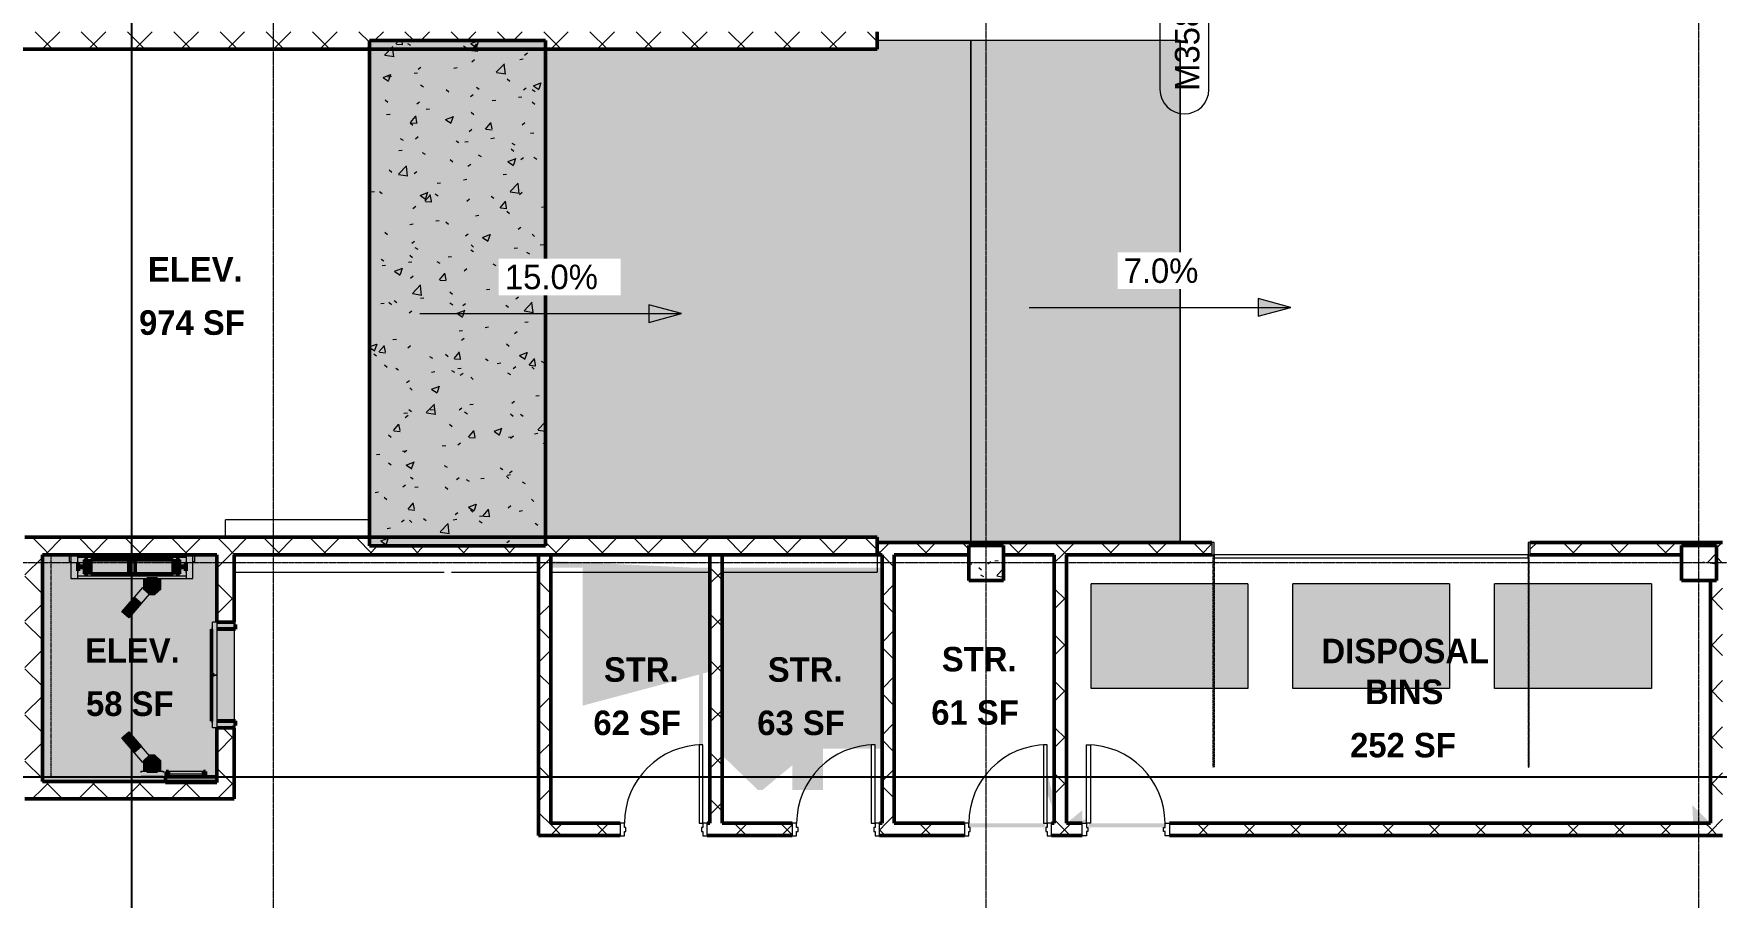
# Model space of a CAD drawing. Header units: metres. Extents: x -4294 to -464, y 9706 to 12475.
# Drawn here: x -3591 to -2819, y 11382 to 11778 of the extents above; entities that cross this region are included whole.
import ezdxf

# ---------------------------------------------------------------- set-up
doc = ezdxf.new("R2010")
doc.units = ezdxf.units.M
doc.linetypes.add('Dash', pattern=[0.25, 0.125, -0.125])
doc.linetypes.add('Grid Line 1_2_', pattern=[0.875, 0.5, -0.125, 0.125, -0.125])
for name, color, linetype, lineweight in [('0-1', 7, 'Continuous', 5), ('0-3', 7, 'Continuous', 9), ('A-AREA-IDEN', 2, 'Continuous', 9), ('A-DOOR', 31, 'Continuous', 13), ('A-DOOR-3', 31, 'Continuous', 20), ('A-DOOR-4', 31, 'Continuous', 9), ('A-DOOR-FRAM', 31, 'Continuous', 20), ('A-DOOR-HDLN', 31, 'Dash', 13), ('A-FLOR-1', 10, 'Continuous', 13), ('A-FLOR-2', 250, 'Continuous', 50), ('A-FLOR-PATT-1', 8, 'Continuous', 9), ('A-GENM-1', 8, 'Continuous', 9), ('A-GENM-3', 7, 'Continuous', 9), ('A-GENM-4', 160, 'Continuous', 9), ('A-GENM-5', 250, 'Continuous', 50), ('A-GENM-HDLN-1', 7, 'Dash', 9), ('A-WALL-5', 250, 'Continuous', 50), ('A-WALL-IDEN', 211, 'Continuous', 9), ('A-WALL-PATT-4', 252, 'Continuous', 9), ('A-WALL-PATT-5', 111, 'Continuous', 9), ('G-ANNO-DIMS', 111, 'Continuous', 9), ('G-IMPT', 8, 'Continuous', 9), ('G-IMPT-1', 1, 'Continuous', 9), ('Q-SPCQ', 91, 'Continuous', 9), ('Q-SPCQ-1', 37, 'Continuous', 9), ('Q-SPCQ-2', 7, 'Continuous', 9), ('S-COLS', 52, 'Continuous', 9), ('S-COLS-1', 250, 'Continuous', 50), ('S-FNDN-3', 254, 'Continuous', 5), ('S-FNDN-5', 10, 'Continuous', 13), ('S-FNDN-6', 32, 'Continuous', 50), ('S-GRID-1', 1, 'Grid Line 1_2_', 9)]:
    doc.layers.add(name, color=color, linetype=linetype, lineweight=lineweight)
doc.layers.add('A-AREA-PATT-1', color=7, linetype='Continuous', lineweight=9, transparency=1)
doc.styles.add('Century Gothic', font='ufonts.com_century-gothic.ttf', dxfattribs={"height": 11.25})
doc.styles.add('Century Gothic_B', font='GOTHICB.TTF', dxfattribs={"height": 11.25})
pattern_1 = [(45, (0, 0), (-10.606602, 10.606602), []), (135, (0, 0), (-10.606602, -10.606602), [])]

# ---------------------------------------------------------------- blocks, each defined once
blk = doc.blocks.new('Concrete-Rectangular-Column - ONE-V4-FLOOR PLAN - BASEMENT')
at = {"layer": 'S-COLS'}
h = blk.add_hatch(dxfattribs=at)
h.set_pattern_fill('FP_7', color=256, style=0, pattern_type=2)
h.set_pattern_definition([(50, (3154.324, -11535.19), (34.4287, -3.01202), [3.6, -39.6]), (355, (3154.324, -11535.19), (-6.6596, 36.10481), [2.88, -31.68]), (100.451, (3157.193, -11535.44), (27.76876, 33.0931), [3.06, -33.655]), (46.184, (3154.324, -11525.59), (51.22752, -7.94535), [5.4, -59.4]), (96.636, (3158.593, -11526.25), (44.86319, 46.7577), [4.589, -50.482]), (351.184, (3154.324, -11525.59), (44.86417, 46.75745), [4.32, -47.52]), (21, (3159.124, -11527.99), (28.65176, -19.325734), [3.6, -39.6]), (326, (3159.124, -11527.99), (11.67934, 34.80662), [2.88, -31.68]), (71.451, (3161.51, -11529.6), (40.33096, 15.48132), [3.06, -33.655]), (37.5, (3154.324, -11535.189), (0.583112, 15.978979), [1.584, -29.712, 1.584, -30.576, -31.8]), (37.5, (3154.324, -11535.189), (0.583112, 15.978979), [-63.456, 1.584, -30.216]), (7.5, (3154.324, -11535.189), (12.62689, 18.932107), [1.584, -16.752, 1.584, -28.992, -12.12]), (7.5, (3154.324, -11535.189), (12.62689, 18.932107), [-48.912, 1.584, -10.536]), (327.5, (3143.62, -11535.189), (25.622992, -1.082799), [1.584, -10.416, 1.584, -35.856, -49.68]), (327.5, (3143.62, -11535.189), (25.622992, -1.082799), [-49.44, 1.584, -48.096]), (317.5, (3138.82, -11535.19), (27.99243, 4.80496), [1.584, -14.016, 1.584, -23.28, -35.28]), (317.5, (3138.82, -11535.19), (27.99243, 4.80496), [-40.464, 1.584, -33.696])])
h.paths.add_polyline_path([(8, -8), (8, 8), (-8, 8), (-8, -8)], flags=0)
at = {"layer": 'S-COLS-1'}
for p, q in [((8, 8), (-8, 8)), ((-8, 8), (-8, -8)), ((8, -8), (8, 8)), ((-8, -8), (8, -8))]:
    blk.add_line(p, q, dxfattribs=at)
blk = doc.blocks.new('Concrete-Rectangular-Column - ONE-V5-FLOOR PLAN - BASEMENT')
at = {"layer": 'S-COLS'}
h = blk.add_hatch(dxfattribs=at)
h.set_pattern_fill('FP_8', color=256, style=0, pattern_type=2)
h.set_pattern_definition([(50, (2827.324, -11535.19), (34.4287, -3.01202), [3.6, -39.6]), (355, (2827.324, -11535.19), (-6.6596, 36.10481), [2.88, -31.68]), (100.451, (2830.193, -11535.44), (27.76876, 33.0931), [3.06, -33.655]), (46.184, (2827.324, -11525.59), (51.22752, -7.94535), [5.4, -59.4]), (96.636, (2831.593, -11526.25), (44.86319, 46.7577), [4.589, -50.482]), (351.184, (2827.324, -11525.59), (44.86417, 46.75745), [4.32, -47.52]), (21, (2832.124, -11527.99), (28.65176, -19.325734), [3.6, -39.6]), (326, (2832.124, -11527.99), (11.67934, 34.80662), [2.88, -31.68]), (71.451, (2834.51, -11529.6), (40.33096, 15.48132), [3.06, -33.655]), (37.5, (2827.324, -11535.189), (0.583112, 15.978979), [1.584, -29.712, 1.584, -30.576, -31.8]), (37.5, (2827.324, -11535.189), (0.583112, 15.978979), [-63.456, 1.584, -30.216]), (7.5, (2827.324, -11535.189), (12.62689, 18.932107), [1.584, -16.752, 1.584, -28.992, -12.12]), (7.5, (2827.324, -11535.189), (12.62689, 18.932107), [-48.912, 1.584, -10.536]), (327.5, (2816.62, -11535.189), (25.622992, -1.082799), [1.584, -10.416, 1.584, -35.856, -49.68]), (327.5, (2816.62, -11535.189), (25.622992, -1.082799), [-49.44, 1.584, -48.096]), (317.5, (2811.82, -11535.19), (27.99243, 4.80496), [1.584, -14.016, 1.584, -23.28, -35.28]), (317.5, (2811.82, -11535.19), (27.99243, 4.80496), [-40.464, 1.584, -33.696])])
h.paths.add_polyline_path([(-6.55, -8), (8, -8), (8, 8), (-8, 8), (-8, -8)], flags=0)
at = {"layer": 'S-COLS-1'}
for p, q in [((8, 8), (-8, 8)), ((-8, 8), (-8, -8)), ((8, -8), (8, 8)), ((-8, -8), (8, -8))]:
    blk.add_line(p, q, dxfattribs=at)
blk = doc.blocks.new('CTR - 1st Phase - Shell_rvt-1-FLOOR PLAN - BASEMENT')
at = {"layer": 'A-FLOR-PATT-1'}
h = blk.add_hatch(dxfattribs=at)
h.set_pattern_fill('FP_1', color=256, style=0, pattern_type=2)
h.set_pattern_definition([(50, (0, 0), (34.4287, -3.01202), [3.6, -39.6]), (355, (0, 0), (-6.6596, 36.10481), [2.88, -31.68]), (100.451, (2.87, -0.25), (27.76876, 33.0931), [3.06, -33.655]), (46.184, (0, 9.6), (51.22752, -7.94535), [5.4, -59.4]), (96.636, (4.27, 8.94), (44.86319, 46.7577), [4.589, -50.482]), (351.184, (0, 9.6), (44.86417, 46.75745), [4.32, -47.52]), (21, (4.8, 7.2), (28.65176, -19.325734), [3.6, -39.6]), (326, (4.8, 7.2), (11.67934, 34.80662), [2.88, -31.68]), (71.451, (7.188, 5.59), (40.33096, 15.48132), [3.06, -33.655]), (37.5, (0, 0), (0.583112, 15.978979), [1.584, -29.712, 1.584, -30.576, -31.8]), (37.5, (0, 0), (0.583112, 15.978979), [-63.456, 1.584, -30.216]), (7.5, (0, 0), (12.62689, 18.932107), [1.584, -16.752, 1.584, -28.992, -12.12]), (7.5, (0, 0), (12.62689, 18.932107), [-48.912, 1.584, -10.536]), (327.5, (-10.704, 0), (25.622992, -1.082799), [1.584, -10.416, 1.584, -35.856, -49.68]), (327.5, (-10.704, 0), (25.622992, -1.082799), [-49.44, 1.584, -48.096]), (317.5, (-15.504, 0), (27.99243, 4.80496), [1.584, -14.016, 1.584, -23.28, -35.28]), (317.5, (-15.504, 0), (27.99243, 4.80496), [-40.464, 1.584, -33.696])])
h.paths.add_polyline_path([(-3437.3, 11542.99), (-3356.44, 11542.99), (-3356.44, 11774.99), (-3437.3, 11774.99), (-3437.3, 11543.03)], flags=0)
at = {"layer": 'A-FLOR-1'}
for p, q in [((-3161.32, 11774.99), (-3204.37, 11774.99)), ((-3065.32, 11774.99), (-3161.32, 11774.99)), ((-3161.32, 11774.99), (-3161.32, 11544.61)), ((-3161.32, 11544.61), (-3161.32, 11774.99)), ((-3065.32, 11544.61), (-3065.32, 11774.99)), ((-3065.32, 11774.99), (-3065.32, 11544.61)), ((-3499.32, 11508.05), (-3499.32, 11507.01)), ((-3499.32, 11506.89), (-3499.32, 11504.92)), ((-3499.32, 11504.8), (-3499.32, 11462.79)), ((-3499.32, 11462.68), (-3499.32, 11460.71)), ((-3499.32, 11460.59), (-3499.32, 11459.55))]:
    blk.add_line(p, q, dxfattribs=at)
at = {"layer": 'A-FLOR-2'}
for p, q in [((-3437.3, 11774.99), (-3437.3, 11542.99)), ((-3356.44, 11774.99), (-3437.3, 11774.99)), ((-3356.44, 11542.99), (-3356.44, 11774.99)), ((-3437.3, 11542.99), (-3356.44, 11542.99))]:
    blk.add_line(p, q, dxfattribs=at)
at = {"layer": 'S-GRID-1'}
for p, q in [((-3481.32, 9836.18), (-3481.32, 12413.74)), ((-3154.32, 9836.18), (-3154.32, 12413.74)), ((-2827.32, 9836.18), (-2827.32, 12413.74)), ((-464.45, 11535.19), (-4232.19, 11535.19))]:
    blk.add_line(p, q, dxfattribs=at)
at = {"layer": '0-3'}
for name, p in [('Concrete-Rectangular-Column - ONE-V4-FLOOR PLAN - BASEMENT', (-3154.32, 11535.19)), ('Concrete-Rectangular-Column - ONE-V5-FLOOR PLAN - BASEMENT', (-2827.32, 11535.19))]:
    blk.add_blockref(name, p, dxfattribs=at)
blk = doc.blocks.new('Otis_G2S_06102019171910 - Duty_3000_Speed_150_Seismic_N_CwtLoc_L2_PitDepth_60_OpeningType_Front_CwtSafety_N_FRSAME_NPT-2125002-FLOOR PLAN - BASEMENT')
at = {"layer": 'G-IMPT'}
h = blk.add_hatch(color=256, dxfattribs=at)
h.paths.add_polyline_path([(92.16, 14.37), (92.16, 14.06), (94.66, 14.06), (94.66, 14.37), (96.1, 14.37), (96.1, 16.5), (96.72, 16.5), (96.72, 14.37), (98.16, 14.37), (98.16, 14.06), (100.82, 14.06), (100.82, 63.73), (98.16, 63.73), (98.16, 63.43), (96.72, 63.43), (96.72, 61.3), (96.1, 61.3), (96.1, 63.43), (94.66, 63.43), (94.66, 63.73), (92.16, 63.73), (92.16, 16.8)], flags=0)
h.paths.add_polyline_path([(93.18, 38.92), (93.18, 60.99), (99.64, 60.99), (99.64, 16.8), (93.18, 16.8), (93.18, 25.13)], flags=0)
for points in [[(100.82, 63.73), (100.82, 14.06), (100.94, 14.06), (100.94, 63.73)], [(93.18, 60.99), (93.18, 16.8), (99.64, 16.8), (99.64, 60.99), (96.02, 60.99)], [(6.69, 34.07), (9.75, 30.81), (20.32, 39.81), (20.21, 39.92), (13.98, 34.59), (11.25, 37.78), (17.34, 42.99), (17.26, 43.07), (7.29, 34.59)], [(14, 39.2), (14.09, 38.44), (14.47, 37.77), (15.07, 37.29), (15.81, 37.08), (16.57, 37.18), (17.24, 37.55), (17.72, 38.15), (17.92, 38.89), (17.83, 39.66), (17.46, 40.33), (16.85, 40.8), (16.12, 41.01), (15.35, 40.92), (14.68, 40.54), (14.21, 39.94), (14.09, 39.52)], [(73.37, 39.81), (83.93, 30.81), (86.99, 34.07), (76.43, 43.07), (76.33, 42.97), (82.45, 37.8), (79.73, 34.6), (73.46, 39.91)], [(75.76, 38.88), (75.97, 38.14), (76.45, 37.54), (77.12, 37.17), (77.89, 37.09), (78.63, 37.3), (79.23, 37.78), (79.6, 38.45), (79.68, 39.21), (79.47, 39.95), (78.99, 40.55), (78.32, 40.92), (77.56, 41.01), (76.82, 40.8), (76.22, 40.32), (75.85, 39.65), (75.77, 38.92)], [(2.69, 33.56), (2.69, 32.13), (2.97, 32.13), (2.97, 29.94), (6.16, 29.94), (6.16, 29.31), (2.97, 29.31), (2.97, 27.13), (2.69, 27.13), (2.69, 25.69), (7.44, 25.69), (10, 28.45), (9.99, 30.81), (9.89, 30.93), (9.75, 30.81), (7.17, 33.56), (2.97, 33.56)]]:
    blk.add_hatch(color=256, dxfattribs=at).paths.add_polyline_path(points, flags=0)
h = blk.add_hatch(color=256, dxfattribs=at)
h.paths.add_polyline_path([(11.25, 37.78), (13.98, 34.59), (20.68, 40.32), (17.92, 43.49), (12.98, 39.26)], flags=0)
h.paths.add_polyline_path([(14, 39.2), (14.21, 39.94), (14.68, 40.54), (15.35, 40.92), (16.12, 41.01), (16.85, 40.8), (17.46, 40.33), (17.83, 39.66), (17.92, 38.89), (17.72, 38.15), (17.24, 37.55), (16.57, 37.18), (15.81, 37.08), (15.07, 37.29), (14.47, 37.77), (14.09, 38.44)], flags=0)
h = blk.add_hatch(color=256, dxfattribs=at)
h.paths.add_polyline_path([(73, 40.29), (79.73, 34.6), (82.45, 37.8), (75.71, 43.5), (75.26, 42.96)], flags=0)
h.paths.add_polyline_path([(75.76, 38.88), (75.85, 39.65), (76.22, 40.32), (76.82, 40.8), (77.56, 41.01), (78.32, 40.92), (78.99, 40.55), (79.47, 39.95), (79.68, 39.21), (79.6, 38.45), (79.23, 37.78), (78.63, 37.3), (77.89, 37.09), (77.12, 37.17), (76.45, 37.54), (75.97, 38.14)], flags=0)
h = blk.add_hatch(color=256, dxfattribs=at)
h.paths.add_polyline_path([(83.68, 30.8), (83.68, 28.45), (86.24, 25.69), (90.99, 25.69), (90.96, 33.56), (86.51, 33.56), (83.93, 30.81), (83.8, 30.93), (83.69, 30.81)], flags=0)
h.paths.add_polyline_path([(87.46, 29.31), (87.46, 29.94), (90.65, 29.94), (90.65, 32.13), (90.96, 32.13), (90.96, 27.13), (90.65, 27.13), (90.65, 29.31), (88.8, 29.31)], flags=0)
at = {"layer": 'A-GENM-5'}
for p, q in [((99.63, 60.68), (93.19, 60.68)), ((93.19, 60.68), (93.19, 59.18)), ((93.19, 59.18), (99.63, 59.18)), ((99.63, 57.81), (93.19, 57.81)), ((93.19, 57.81), (93.19, 19.98)), ((99.63, 59.18), (99.63, 60.68)), ((99.63, 19.98), (99.63, 57.81)), ((99.64, 40.33), (93.18, 40.33)), ((93.18, 40.33), (93.18, 37.46)), ((99.64, 37.46), (99.64, 40.33)), ((93.18, 37.46), (99.64, 37.46)), ((93.19, 19.98), (99.63, 19.98)), ((99.63, 18.61), (93.19, 18.61)), ((93.19, 18.61), (93.19, 17.11)), ((93.19, 17.11), (99.63, 17.11)), ((99.63, 17.11), (99.63, 18.61))]:
    blk.add_line(p, q, dxfattribs=at)
at = {"layer": 'G-IMPT-1'}
for p, q in [((92.16, 63.73), (94.66, 63.73)), ((98.16, 63.73), (100.82, 63.73)), ((100.82, 14.06), (100.82, 63.73)), ((100.82, 63.73), (100.94, 63.73)), ((100.94, 63.73), (100.94, 14.06)), ((93.18, 60.99), (93.18, 16.8)), ((99.64, 60.99), (93.18, 60.99)), ((99.64, 16.8), (99.64, 60.99)), ((17.26, 43.07), (6.69, 34.07)), ((9.75, 30.81), (20.32, 39.81)), ((11.25, 37.78), (17.95, 43.51)), ((20.68, 40.32), (13.98, 34.59)), ((14.21, 39.94), (14, 39.2)), ((14, 39.2), (14.09, 38.44)), ((14.68, 40.54), (14.21, 39.94)), ((15.35, 40.92), (14.68, 40.54)), ((16.12, 41.01), (15.35, 40.92)), ((16.85, 40.8), (16.12, 41.01)), ((17.46, 40.33), (16.85, 40.8)), ((17.34, 42.99), (17.26, 43.07)), ((17.83, 39.66), (17.46, 40.33)), ((17.72, 38.15), (17.92, 38.89)), ((17.92, 38.89), (17.83, 39.66)), ((17.95, 43.51), (20.68, 40.32)), ((20.32, 39.81), (20.21, 39.92)), ((73, 40.29), (75.71, 43.5)), ((79.73, 34.6), (73, 40.29)), ((73.46, 39.91), (73.37, 39.81)), ((73.37, 39.81), (83.93, 30.81)), ((75.71, 43.5), (82.45, 37.8)), ((75.85, 39.65), (75.76, 38.88)), ((75.76, 38.88), (75.97, 38.14)), ((76.22, 40.32), (75.85, 39.65)), ((76.82, 40.8), (76.22, 40.32)), ((76.43, 43.07), (76.33, 42.97)), ((86.99, 34.07), (76.43, 43.07)), ((77.56, 41.01), (76.82, 40.8)), ((78.32, 40.92), (77.56, 41.01)), ((78.99, 40.55), (78.32, 40.92)), ((79.47, 39.95), (78.99, 40.55)), ((79.68, 39.21), (79.47, 39.95)), ((79.6, 38.45), (79.68, 39.21)), ((7.44, 33.56), (2.69, 33.56)), ((2.69, 33.56), (2.69, 32.13)), ((6.69, 34.07), (9.75, 30.81)), ((10, 30.8), (7.44, 33.56)), ((13.98, 34.59), (11.25, 37.78)), ((14.09, 38.44), (14.47, 37.77)), ((14.47, 37.77), (15.07, 37.29)), ((15.07, 37.29), (15.81, 37.08)), ((15.81, 37.08), (16.57, 37.18)), ((16.57, 37.18), (17.24, 37.55)), ((17.24, 37.55), (17.72, 38.15)), ((75.97, 38.14), (76.45, 37.54)), ((76.45, 37.54), (77.12, 37.17)), ((77.12, 37.17), (77.89, 37.09)), ((77.89, 37.09), (78.63, 37.3)), ((78.63, 37.3), (79.23, 37.78)), ((79.23, 37.78), (79.6, 38.45)), ((82.45, 37.8), (79.73, 34.6)), ((86.24, 33.56), (83.68, 30.8)), ((83.93, 30.81), (86.99, 34.07)), ((90.99, 33.56), (86.24, 33.56)), ((90.99, 25.69), (90.99, 33.56)), ((2.69, 27.13), (2.69, 25.69)), ((2.69, 25.69), (7.44, 25.69)), ((7.44, 25.69), (10, 28.45)), ((10, 28.45), (10, 30.8)), ((83.68, 30.8), (83.68, 28.45)), ((83.68, 28.45), (86.24, 25.69)), ((86.24, 25.69), (90.99, 25.69)), ((93.18, 16.8), (99.64, 16.8))]:
    blk.add_line(p, q, dxfattribs=at)
blk = doc.blocks.new('Otis_G2S_06102019171910 - Otis_G2S_06102019171910-2044336-FLOOR PLAN - BASEMENT')
at = {"layer": 'A-GENM-1'}
h = blk.add_hatch(color=256, dxfattribs=at)
h.paths.add_polyline_path([(91.02, 66.89), (91.02, 63.94), (102, 63.94), (102, 66.89), (92.16, 66.89)], flags=0)
h.paths.add_polyline_path([(91.02, 13.86), (91.02, 10.91), (102, 10.91), (102, 13.86), (92.16, 13.86)], flags=0)
h = blk.add_hatch(color=256, dxfattribs=at)
h.paths.add_polyline_path([(91.02, 63.94), (91.02, 63.74), (102, 63.74), (102, 63.94), (91.7, 63.94)], flags=0)
h.paths.add_polyline_path([(91.02, 14.06), (91.02, 13.86), (102, 13.86), (102, 14.06), (92, 14.06)], flags=0)
for points in [[(91.02, 34.6), (91.02, 14.06), (92.16, 14.06), (92.16, 63.74), (91.02, 63.73), (91.02, 38.92)], [(0, 24.63), (0.38, 24.63), (0.38, 34.63), (0, 34.63)], [(2, 24.63), (2.68, 24.63), (2.68, 34.63), (2, 34.59), (2, 27.13)], [(1.49, 6.14), (2.49, 6.14), (2.49, 22.14), (1.49, 22.14)], [(25.69, 2.41), (25.69, 2), (46.69, 2), (46.69, 1.25), (46.81, 1.25), (46.81, 2.41), (46.69, 2.41)], [(46.81, 2), (46.81, 1.25), (46.94, 1.25), (46.94, 2), (67.81, 2), (67.81, 2.41), (46.81, 2.41)]]:
    blk.add_hatch(color=256, dxfattribs=at).paths.add_polyline_path(points, flags=0)
h = blk.add_hatch(color=256, dxfattribs=at)
h.paths.add_polyline_path([(94.66, 63.73), (94.66, 63.43), (96.1, 63.43), (96.1, 61.3), (96.72, 61.3), (96.72, 63.43), (98.16, 63.43), (98.16, 63.74), (94.66, 63.74)], flags=0)
h.paths.add_polyline_path([(94.66, 14.06), (98.16, 14.06), (98.16, 14.37), (96.72, 14.37), (96.72, 16.5), (96.1, 16.5), (96.1, 14.37), (94.66, 14.37), (94.66, 14.06)], flags=0)
h = blk.add_hatch(color=256, dxfattribs=at)
h.paths.add_polyline_path([(98.85, 66.89), (102, 66.89), (102, 67.78), (98.85, 67.78)], flags=0)
h.paths.add_polyline_path([(98.85, 10.91), (98.85, 10.02), (102, 10.02), (102, 10.91), (101.31, 10.91)], flags=0)
h = blk.add_hatch(color=256, dxfattribs=at)
h.paths.add_polyline_path([(2.66, 30.81), (2.69, 27.13), (2.97, 27.13), (2.97, 29.31), (6.16, 29.31), (6.16, 29.94), (2.97, 29.94), (2.97, 32.13), (2.66, 32.13)], flags=0)
h.paths.add_polyline_path([(87.46, 29.31), (90.65, 29.31), (90.65, 27.13), (90.96, 27.13), (90.96, 32.13), (90.65, 32.13), (90.65, 29.94), (87.46, 29.94)], flags=0)
h = blk.add_hatch(color=256, dxfattribs=at)
h.paths.add_polyline_path([(0.49, 22.14), (2.49, 22.14), (2.49, 23.14), (0.49, 23.14)], flags=0)
h.paths.add_polyline_path([(0.49, 5.14), (2.49, 5.14), (2.49, 6.14), (0.49, 6.14)], flags=0)
h = blk.add_hatch(color=256, dxfattribs=at)
h.paths.add_polyline_path([(23.6, -8.34), (23.6, -8.64), (25.81, -8.64), (25.81, 0), (25.69, 0), (25.69, -8.52), (23.73, -8.52), (23.73, -8), (23.6, -8)], flags=0)
h.paths.add_polyline_path([(67.81, -8), (67.81, -8.64), (70.02, -8.64), (70.02, -8), (69.9, -8), (69.9, -8.52), (67.94, -8.52), (67.94, 0), (67.81, 0), (67.81, -5.37)], flags=0)
at = {"layer": 'A-GENM-4'}
blk.add_hatch(color=256, dxfattribs=at).paths.add_polyline_path([(-2, 0), (0, 0), (0, 23.5), (-2, 23.5)], flags=0)
at = {"layer": 'A-GENM-3'}
for p, q in [((102, 66.89), (91.02, 66.89)), ((91.02, 66.89), (91.02, 63.94)), ((102, 63.94), (91.02, 63.94)), ((91.02, 63.94), (91.02, 63.74)), ((91.02, 63.74), (91.02, 14.06)), ((91.02, 63.74), (102, 63.74)), ((92.16, 14.06), (92.16, 63.74)), ((102, 67.78), (98.85, 67.78)), ((98.85, 67.78), (98.85, 66.89)), ((0, 34.63), (0.38, 34.63)), ((0, 34.63), (0, 24.63)), ((0.38, 34.63), (0.38, 24.63)), ((2, 34.63), (2.68, 34.63)), ((2.68, 34.63), (2.68, 32.13)), ((0.38, 24.63), (0, 24.63)), ((2.68, 24.63), (2, 24.63)), ((2.68, 27.13), (2.68, 24.63)), ((1.49, 22.14), (1.49, 6.14)), ((2.49, 6.14), (2.49, 22.14)), ((91.02, 14.06), (91.02, 13.86)), ((94.66, 14.06), (91.02, 14.06)), ((91.02, 13.86), (102, 13.86)), ((91.02, 13.86), (91.02, 10.91)), ((91.02, 10.91), (102, 10.91)), ((102, 14.06), (98.16, 14.06)), ((98.85, 10.91), (98.85, 10.02)), ((98.85, 10.02), (102, 10.02))]:
    blk.add_line(p, q, dxfattribs=at)
at = {"layer": 'A-GENM-5'}
for p, q in [((98.16, 63.74), (94.66, 63.74)), ((94.66, 63.74), (94.66, 63.43)), ((94.66, 63.43), (96.1, 63.43)), ((96.1, 63.43), (96.1, 61.3)), ((96.72, 61.3), (96.72, 63.43)), ((96.72, 63.43), (98.16, 63.43)), ((98.16, 63.43), (98.16, 63.74)), ((96.1, 61.3), (96.72, 61.3)), ((2.97, 32.13), (2.66, 32.13)), ((2.66, 32.13), (2.66, 27.13)), ((2.97, 29.94), (2.97, 32.13)), ((90.96, 32.13), (90.65, 32.13)), ((90.65, 32.13), (90.65, 29.94)), ((90.96, 27.13), (90.96, 32.13)), ((0, 23.5), (-2.5, 23.5)), ((-2.5, 23.5), (-2.5, 0)), ((0, 0), (0, 23.5)), ((2.66, 27.13), (2.97, 27.13)), ((6.16, 29.94), (2.97, 29.94)), ((2.97, 27.13), (2.97, 29.31)), ((2.97, 29.31), (6.16, 29.31)), ((6.16, 29.31), (6.16, 29.94)), ((90.65, 29.94), (87.46, 29.94)), ((87.46, 29.94), (87.46, 29.31)), ((87.46, 29.31), (90.65, 29.31)), ((90.65, 29.31), (90.65, 27.13)), ((90.65, 27.13), (90.96, 27.13)), ((2.49, 23.14), (0.49, 23.14)), ((0.49, 23.14), (0.49, 22.14)), ((0.49, 22.14), (2.49, 22.14)), ((2.49, 22.14), (2.49, 23.14)), ((96.72, 16.5), (96.1, 16.5)), ((96.1, 16.5), (96.1, 14.37)), ((96.72, 14.37), (96.72, 16.5)), ((96.1, 14.37), (94.66, 14.37)), ((94.66, 14.37), (94.66, 14.06)), ((94.66, 14.06), (98.16, 14.06)), ((98.16, 14.37), (96.72, 14.37)), ((98.16, 14.06), (98.16, 14.37)), ((2.49, 6.14), (0.49, 6.14)), ((0.49, 6.14), (0.49, 5.14)), ((0.49, 5.14), (2.49, 5.14)), ((2.49, 5.14), (2.49, 6.14)), ((46.81, 2.41), (25.69, 2.41)), ((25.69, 2.41), (25.69, 2)), ((46.69, 1.25), (46.81, 1.25)), ((67.81, 2.41), (46.81, 2.41)), ((46.81, 2.41), (46.81, 1.25)), ((46.81, 1.25), (46.81, 2.41)), ((46.81, 1.25), (46.94, 1.25)), ((67.81, 2), (67.81, 2.41)), ((-2.5, 0), (0, 0)), ((25.69, 0), (25.69, -8.52)), ((25.81, -8.64), (25.81, 0)), ((67.81, 0), (67.81, -8.64)), ((67.94, -8.52), (67.94, 0)), ((23.73, -8), (23.6, -8)), ((23.6, -8), (23.6, -8.64)), ((23.6, -8.64), (25.81, -8.64)), ((23.73, -8.52), (23.73, -8)), ((25.69, -8.52), (23.73, -8.52)), ((67.81, -8.64), (70.02, -8.64)), ((69.9, -8.52), (67.94, -8.52)), ((70.02, -8), (69.9, -8)), ((69.9, -8), (69.9, -8.52)), ((70.02, -8.64), (70.02, -8))]:
    blk.add_line(p, q, dxfattribs=at)
at = {"layer": 'A-GENM-HDLN-1'}
for p, q in [((0, 0), (0, 75.98)), ((0, 75.98), (102, 75.98)), ((102, 75.98), (102, 0)), ((102, 0), (0, 0))]:
    blk.add_line(p, q, dxfattribs=at)
blk.add_blockref('Otis_G2S_06102019171910 - Duty_3000_Speed_150_Seismic_N_CwtLoc_L2_PitDepth_60_OpeningType_Front_CwtSafety_N_FRSAME_NPT-2125002-FLOOR PLAN - BASEMENT', (0, 0))
blk = doc.blocks.new('Elevator Door-Center - 48_ x 84_-2010369-FLOOR PLAN - BASEMENT')
at = {"layer": 'Q-SPCQ-1'}
for points in [[(-4.03, -4), (-28.15, -4), (-28.15, -6), (-4.03, -6)], [(20.35, -4), (-3.78, -4), (-3.78, -6), (20.35, -6)]]:
    blk.add_hatch(color=256, dxfattribs=at).paths.add_polyline_path(points, flags=0)
at = {"layer": 'Q-SPCQ-2'}
for p, q in [((-28.15, -4), (-4.03, -4)), ((-28.15, -4), (-28.15, -6)), ((-4.03, -6), (-28.15, -6)), ((-4.03, -6), (-4.03, -4)), ((-3.78, -4), (20.35, -4)), ((-3.78, -6), (-3.78, -4)), ((20.35, -6), (-3.78, -6)), ((20.35, -4), (20.35, -6))]:
    blk.add_line(p, q, dxfattribs=at)
blk = doc.blocks.new('CTR - 1st Phase -Stairs _ Elevators_rvt-1-FLOOR PLAN - BASEMENT')
at = {"layer": 'A-AREA-PATT-1'}
blk.add_hatch(color=256, dxfattribs=at).paths.add_polyline_path([(-3437.3, 11542.99), (-3356.44, 11542.99), (-3356.44, 11546.99), (-3204.37, 11546.99), (-3204.37, 11544.61), (-3065.32, 11544.61), (-3065.32, 11774.99), (-3204.37, 11774.99), (-3204.37, 11770.99), (-3206.86, 11770.99), (-3206.31, 11769.52), (-3206.82, 11769.13), (-3199.27, 11740.79), (-3199.27, 11728.91), (-3207.58, 11770.99), (-3356.44, 11770.99), (-3356.44, 11774.99), (-3437.3, 11774.99), (-3437.3, 11543.03)], flags=0)
h = blk.add_hatch(color=256, dxfattribs=at)
h.paths.add_polyline_path([(-3587.32, 11438.99), (-3541.95, 11438.99), (-3541.91, 11439.67), (-3540.88, 11439.68), (-3540.88, 11444.16), (-3541.4, 11443.68), (-3550.4, 11454.24), (-3550.31, 11454.33), (-3550.83, 11454.94), (-3547.64, 11457.67), (-3547.24, 11457.2), (-3547.14, 11457.3), (-3538.25, 11446.88), (-3538.12, 11446.99), (-3535.77, 11446.99), (-3533.01, 11444.43), (-3533.01, 11439.68), (-3531.95, 11439.67), (-3531.95, 11438.99), (-3530.47, 11438.99), (-3530.47, 11439.48), (-3512.47, 11439.48), (-3512.47, 11438.99), (-3507.32, 11438.99), (-3507.32, 11459.55), (-3509.32, 11459.55), (-3509.32, 11462.68), (-3509.73, 11462.68), (-3509.73, 11504.8), (-3509.32, 11504.8), (-3509.32, 11508.05), (-3507.32, 11508.05), (-3507.32, 11538.99), (-3517.35, 11538.99), (-3517.35, 11535.84), (-3518.23, 11535.84), (-3518.23, 11528.01), (-3574.22, 11528.01), (-3574.22, 11535.84), (-3575.1, 11535.84), (-3575.1, 11538.99), (-3587.32, 11538.99), (-3587.32, 11449.97)], flags=0)
h.paths.add_polyline_path([(-3507.32, 11483.68), (-3507.32, 11483.93), (-3508.57, 11483.93), (-3508.57, 11483.68)], flags=0)
h.paths.add_polyline_path([(-3547.61, 11509.99), (-3550.82, 11512.7), (-3550.3, 11513.32), (-3550.4, 11513.42), (-3541.4, 11523.98), (-3540.88, 11523.5), (-3540.88, 11527.98), (-3533.01, 11527.98), (-3533.01, 11523.23), (-3535.77, 11520.67), (-3538.14, 11520.68), (-3538.25, 11520.79), (-3547.14, 11510.36), (-3547.23, 11510.45), (-3547.3, 11510.36)], flags=0)
h.paths.add_polyline_path([(-3571.07, 11529.15), (-3571.06, 11529.15), (-3571.06, 11537.93), (-3521.38, 11537.93), (-3521.38, 11538.99), (-3571.07, 11538.99), (-3571.07, 11531.65)], flags=0)
h = blk.add_hatch(color=256, dxfattribs=at)
h.paths.add_polyline_path([(-3587.32, 11434.99), (-3530.82, 11434.99), (-3530.82, 11436.99), (-3507.32, 11436.99), (-3507.32, 11438.99), (-3512.47, 11438.99), (-3512.47, 11437.48), (-3513.47, 11437.48), (-3513.47, 11438.48), (-3529.47, 11438.48), (-3529.47, 11437.48), (-3530.47, 11437.48), (-3530.47, 11438.99), (-3587.32, 11438.99)], flags=0)
h.paths.add_polyline_path([(-3541.95, 11436.99), (-3541.95, 11437.36), (-3531.95, 11437.36), (-3531.95, 11436.99)], flags=0)
at = {"layer": 'A-WALL-PATT-4'}
h = blk.add_hatch(dxfattribs=at)
h.set_pattern_fill('FP_32', color=256, style=0, pattern_type=2)
h.set_pattern_definition(pattern_1)
h.paths.add_polyline_path([(-3437.3, 11770.99), (-3437.3, 11774.99), (-3356.44, 11774.99), (-3356.44, 11770.99), (-3204.37, 11770.99), (-3204.37, 11778.99), (-3748.91, 11778.99), (-3748.91, 11770.99), (-3449.76, 11770.99)], flags=0)
h = blk.add_hatch(dxfattribs=at)
h.set_pattern_fill('FP_32', color=256, style=0, pattern_type=2)
h.set_pattern_definition(pattern_1)
h.paths.add_polyline_path([(-3587.32, 11426.99), (-3587.32, 11546.99), (-3595.32, 11546.99), (-3595.32, 11426.99)], flags=0)
h = blk.add_hatch(dxfattribs=at)
h.set_pattern_fill('FP_32', color=256, style=0, pattern_type=2)
h.set_pattern_definition(pattern_1)
h.paths.add_polyline_path([(-3587.32, 11538.99), (-3503.32, 11538.99), (-3503.32, 11546.99), (-3587.32, 11546.99), (-3587.32, 11542.99)], flags=0)
h = blk.add_hatch(dxfattribs=at)
h.set_pattern_fill('FP_32', color=256, style=0, pattern_type=2)
h.set_pattern_definition(pattern_1)
h.paths.add_polyline_path([(-3503.32, 11538.99), (-3204.37, 11538.99), (-3204.37, 11546.99), (-3356.44, 11546.99), (-3356.44, 11542.99), (-3437.3, 11542.99), (-3437.3, 11546.99), (-3503.32, 11546.99), (-3503.32, 11539.1)], flags=0)
h = blk.add_hatch(dxfattribs=at)
h.set_pattern_fill('FP_32', color=256, style=0, pattern_type=2)
h.set_pattern_definition(pattern_1)
h.paths.add_polyline_path([(-3499.32, 11426.99), (-3499.32, 11459.55), (-3507.32, 11459.55), (-3507.32, 11426.99), (-3504.89, 11426.99)], flags=0)
h.paths.add_polyline_path([(-3504.89, 11508.05), (-3499.32, 11508.05), (-3499.32, 11538.99), (-3507.32, 11538.99), (-3507.32, 11508.05)], flags=0)
h = blk.add_hatch(dxfattribs=at)
h.set_pattern_fill('FP_32', color=256, style=0, pattern_type=2)
h.set_pattern_definition(pattern_1)
h.paths.add_polyline_path([(-3507.32, 11426.99), (-3507.32, 11434.99), (-3587.32, 11434.99), (-3587.32, 11426.99), (-3560.02, 11426.99)], flags=0)
at = {"layer": 'S-FNDN-3'}
h = blk.add_hatch(color=256, dxfattribs=at)
h.paths.add_polyline_path([(-3501.93, 11459.55), (-3499.32, 11459.55), (-3499.32, 11462.68), (-3507.32, 11462.68), (-3507.32, 11459.55), (-3503.32, 11459.55)], flags=0)
h.paths.add_polyline_path([(-3499.32, 11462.8), (-3499.32, 11504.8), (-3507.32, 11504.8), (-3507.32, 11462.8), (-3503.32, 11462.8)], flags=0)
h.paths.add_polyline_path([(-3507.32, 11504.93), (-3499.32, 11504.93), (-3499.32, 11508.05), (-3507.32, 11508.05), (-3507.32, 11505.76)], flags=0)
at = {"layer": 'A-WALL-5'}
for p, q in [((-3204.37, 11770.99), (-3204.37, 11778.99)), ((-3748.91, 11770.99), (-3204.37, 11770.99)), ((-3587.32, 11546.99), (-3595.32, 11546.99)), ((-3503.32, 11546.99), (-3587.32, 11546.99)), ((-3204.37, 11546.99), (-3503.32, 11546.99)), ((-3204.37, 11538.99), (-3204.37, 11546.99)), ((-3587.32, 11434.99), (-3587.32, 11538.99)), ((-3587.32, 11538.99), (-3507.32, 11538.99)), ((-3507.32, 11538.99), (-3507.32, 11508.05)), ((-3499.32, 11538.99), (-3204.37, 11538.99)), ((-3499.32, 11508.05), (-3499.32, 11538.99)), ((-3507.32, 11508.05), (-3499.32, 11508.05)), ((-3499.32, 11459.55), (-3507.32, 11459.55)), ((-3507.32, 11459.55), (-3507.32, 11434.99)), ((-3499.32, 11426.99), (-3499.32, 11459.55)), ((-3507.32, 11434.99), (-3587.32, 11434.99)), ((-3595.32, 11426.99), (-3587.32, 11426.99)), ((-3587.32, 11426.99), (-3507.32, 11426.99)), ((-3507.32, 11426.99), (-3499.32, 11426.99))]:
    blk.add_line(p, q, dxfattribs=at)
at = {"layer": 'S-FNDN-5'}
for p, q in [((-3503.32, 11546.99), (-3503.32, 11554.99)), ((-3437.3, 11554.99), (-3503.32, 11554.99)), ((-3204.37, 11538.99), (-3204.37, 11530.99)), ((-3499.32, 11530.99), (-3402.93, 11530.99)), ((-3399.63, 11530.99), (-3359.71, 11530.99)), ((-3354.09, 11530.99), (-3281.09, 11530.99)), ((-3275.46, 11530.99), (-3204.37, 11530.99)), ((-3499.32, 11508.05), (-3499.32, 11507.01)), ((-3499.32, 11506.89), (-3499.32, 11504.92)), ((-3499.32, 11504.8), (-3499.32, 11462.79)), ((-3507.32, 11483.68), (-3507.32, 11483.93)), ((-3499.32, 11462.68), (-3499.32, 11460.71)), ((-3499.32, 11460.59), (-3499.32, 11459.55))]:
    blk.add_line(p, q, dxfattribs=at)
at = {"layer": '0-3'}
for name, p, rotation in [('Otis_G2S_06102019171910 - Otis_G2S_06102019171910-2044336-FLOOR PLAN - BASEMENT', (-3507.32, 11436.99), 90.0000000000184), ('Elevator Door-Center - 48_ x 84_-2010369-FLOOR PLAN - BASEMENT', (-3503.32, 11479.9), 270.0000000000186)]:
    blk.add_blockref(name, p, dxfattribs=dict(at, rotation=rotation))
blk = doc.blocks.new('Trash_Bin_3753 - 3-Yard Bin-1892975-FLOOR PLAN - BASEMENT')
at = {"layer": 'Q-SPCQ'}
blk.add_hatch(color=256, dxfattribs=at).paths.add_polyline_path([(-13.35, -24), (36, -24), (36, 24), (-36, 24), (-36, -24)], flags=0)
for p, q in [((-36, -24), (-36, 24)), ((36, 24), (-36, 24)), ((36, 24), (36, -24)), ((36, -24), (-36, -24))]:
    blk.add_line(p, q, dxfattribs=at)
blk = doc.blocks.new('HOLLOW METAL - UNIT DOOR-2037808-FLOOR PLAN - BASEMENT')
at = {"layer": 'A-DOOR-3'}
for p, q in [((18, 39.0625), (16.25, 39.0625)), ((16.25, 39.0625), (16.25, 3.0625)), ((18, 3.0625), (18, 39.0625)), ((16.25, 3.0625), (18, 3.0625))]:
    blk.add_line(p, q, dxfattribs=at)
at = {"layer": 'A-DOOR-4'}
blk.add_arc((18, 3.0625), 36, 90, 180, dxfattribs=at)
at = {"layer": 'A-DOOR-FRAM'}
for p, q in [((-18, 3.0625), (-20, 3.0625)), ((-20, 3.0625), (-20, -2.6875)), ((-18, 1.125), (-18, 3.0625)), ((-17.375, 1.125), (-18, 1.125)), ((-17.375, -0.75), (-17.375, 1.125)), ((18, 1.125), (17.375, 1.125)), ((17.375, 1.125), (17.375, -0.75)), ((18, 3.0625), (18, 1.125)), ((20, 3.0625), (18, 3.0625)), ((20, -2.6875), (20, 3.0625)), ((-20, -2.6875), (-18, -2.6875)), ((-18, -2.6875), (-18, -0.75)), ((-18, -0.75), (-17.375, -0.75)), ((17.375, -0.75), (18, -0.75)), ((18, -0.75), (18, -2.6875)), ((18, -2.6875), (20, -2.6875))]:
    blk.add_line(p, q, dxfattribs=at)
blk = doc.blocks.new('HOLLOW METAL - UNIT DOOR-2038457-FLOOR PLAN - BASEMENT')
at = {"layer": 'A-DOOR-3'}
for p, q in [((16.25, -3.0625), (18, -3.0625)), ((16.25, -39.0625), (16.25, -3.0625)), ((18, -3.0625), (18, -39.0625)), ((18, -39.0625), (16.25, -39.0625))]:
    blk.add_line(p, q, dxfattribs=at)
at = {"layer": 'A-DOOR-4'}
blk.add_arc((18, -3.0625), 36, 180, 270, dxfattribs=at)
at = {"layer": 'A-DOOR-FRAM'}
for p, q in [((-20, 2.6875), (-18, 2.6875)), ((-20, -3.0625), (-20, 2.6875)), ((-18, 2.6875), (-18, 0.75)), ((-18, 0.75), (-17.375, 0.75)), ((-17.375, 0.75), (-17.375, -1.125)), ((17.375, 0.75), (18, 0.75)), ((17.375, -1.125), (17.375, 0.75)), ((18, 2.6875), (20, 2.6875)), ((18, 0.75), (18, 2.6875)), ((20, 2.6875), (20, -3.0625)), ((-18, -3.0625), (-20, -3.0625)), ((-18, -1.125), (-18, -3.0625)), ((-17.375, -1.125), (-18, -1.125)), ((18, -1.125), (17.375, -1.125)), ((18, -3.0625), (18, -1.125)), ((20, -3.0625), (18, -3.0625))]:
    blk.add_line(p, q, dxfattribs=at)
blk = doc.blocks.new('Door-Garage-Flush_Panel - 12_ x 7_-2038458-FLOOR PLAN - BASEMENT')
at = {"layer": 'A-DOOR-3'}
for p, q in [((72, -2.9375), (-72, -2.9375)), ((-72, -2.9375), (-72, -4.4375)), ((-72, -4.4375), (72, -4.4375)), ((72, -4.4375), (72, -2.9375))]:
    blk.add_line(p, q, dxfattribs=at)
at = {"layer": 'A-DOOR-FRAM'}
for p, q in [((-72, 2.6875), (-73, 2.6875)), ((-73, 2.6875), (-73, -2.9375)), ((-72, -2.9375), (-72, 2.6875)), ((72, 2.6875), (72, -2.9375)), ((73, 2.6875), (72, 2.6875)), ((73, -2.9375), (73, 2.6875)), ((-73, -2.9375), (-72, -2.9375)), ((72, -2.9375), (73, -2.9375))]:
    blk.add_line(p, q, dxfattribs=at)
at = {"layer": 'A-DOOR-HDLN'}
for p, q in [((-72.5, -100.4375), (-72.5, -2.9375)), ((-72, -4.4375), (-72, -100.4375)), ((72, -4.4375), (72, -100.4375)), ((72.5, -100.4375), (72.5, -2.9375)), ((-72, -100.4375), (-72.5, -100.4375)), ((72, -100.4375), (72.5, -100.4375))]:
    blk.add_line(p, q, dxfattribs=at)
blk = doc.blocks.new('Wall Tag - ONE-633520-FLOOR PLAN - BASEMENT')
at = {"layer": 'A-WALL-IDEN'}
for p, q in [((0.296875, 0.09375), (-0.296875, 0.09375)), ((-0.296875, -0.09375), (0.296875, -0.09375))]:
    blk.add_line(p, q, dxfattribs=at)
for centre, start, end in [((-0.296875, 0), 90, 270), ((0.296875, 0), 270, 90)]:
    blk.add_arc(centre, 0.09375, start, end, dxfattribs=at)

msp = doc.modelspace()

# ---------------------------------------------------------------- hatches: boundary and pattern name
at = {"layer": 'A-AREA-PATT-1'}
for points in [[(-3199.2741, 11728.911), (-3199.2741, 11740.7926), (-3206.8158, 11769.1347), (-3206.3076, 11769.5207), (-3206.8625, 11770.9894), (-3207.5838, 11770.9894), (-3204.3737, 11754.7342)], [(-3286.0241, 11451.7519), (-3284.2741, 11451.7519), (-3284.2741, 11484.4671), (-3281.0866, 11485.319), (-3281.0866, 11533.0063), (-3287.8655, 11533.0063), (-3354.0866, 11536.0746), (-3354.0866, 11533.0063), (-3339.5064, 11533.0063), (-3339.5064, 11469.7048), (-3286.0241, 11483.9993)], [(-3241.2741, 11430.9894), (-3229.2486, 11430.9894), (-3229.2486, 11449.97), (-3207.0241, 11449.97), (-3207.0241, 11451.7519), (-3205.2741, 11451.7519), (-3205.2741, 11449.97), (-3202.0866, 11449.97), (-3202.0866, 11533.0063), (-3275.4616, 11533.0063), (-3275.4616, 11442.3966), (-3274.6665, 11446.1632), (-3259.0032, 11430.9894), (-3257.0073, 11430.9894), (-3243.2741, 11442.3287), (-3243.2741, 11430.9894)]]:
    msp.add_hatch(color=256, dxfattribs=at).paths.add_polyline_path(points, flags=0)
h = msp.add_hatch(color=256, dxfattribs=at)
h.paths.add_polyline_path([(-3127.1774, 11412.9394), (-3126.8991, 11412.9394), (-3126.8991, 11413.2089)], flags=0)
h.paths.add_polyline_path([(-3127.3064, 11412.9394), (-3128.0241, 11413.6347), (-3128.0241, 11412.9394)], flags=0)
h.paths.add_polyline_path([(-3126.8991, 11413.8144), (-3126.2741, 11413.8144), (-3126.2741, 11415.7519), (-3126.8991, 11415.7519)], flags=0)
h.paths.add_polyline_path([(-3146.3237, 11413.8144), (-3126.8991, 11413.8144), (-3127.545, 11415.7519), (-3162.2741, 11415.7519), (-3162.2741, 11413.8144), (-3151.7876, 11413.8144)], flags=0)
h.paths.add_polyline_path([(-3124.2741, 11423.8075), (-3124.2741, 11430.4829), (-3126.2741, 11439.2546), (-3126.2741, 11429.2416)], flags=0)
h = msp.add_hatch(color=256, dxfattribs=at)
h.paths.add_polyline_path([(-3107.2419, 11412.9394), (-3106.5241, 11412.9394), (-3106.5241, 11413.6347)], flags=0)
h.paths.add_polyline_path([(-3107.6491, 11412.9394), (-3107.3709, 11412.9394), (-3107.6491, 11413.2089)], flags=0)
h.paths.add_polyline_path([(-3107.6491, 11413.8144), (-3072.2741, 11413.8144), (-3072.2741, 11415.7519), (-3107.0033, 11415.7519)], flags=0)
h.paths.add_polyline_path([(-3117.4616, 11415.7519), (-3113.2595, 11415.7519), (-3111.148, 11416.5985), (-3110.2741, 11415.7519), (-3108.2741, 11415.7519), (-3108.2741, 11417.7508), (-3110.2741, 11416.9489), (-3110.2741, 11421.6865), (-3113.5814, 11418.9558)], flags=0)
h.paths.add_polyline_path([(-2822.0737, 11415.7519), (-2830.3522, 11424.0304), (-2829.9533, 11415.7519)], flags=0)
at = {"layer": 'A-WALL-PATT-5'}
h = msp.add_hatch(dxfattribs=at)
h.set_pattern_fill('FP_32', color=256, style=0, pattern_type=2)
h.set_pattern_definition(pattern_1)
h.paths.add_polyline_path([(-3202.0866, 11538.9894), (-3162.3237, 11538.9894), (-3162.3237, 11543.1894), (-3146.3237, 11543.1894), (-3146.3237, 11538.9894), (-3050.7241, 11538.9894), (-3050.7241, 11544.6144), (-3204.3737, 11544.6144), (-3204.3737, 11538.9894)], flags=0)
h.paths.add_polyline_path([(-2904.7241, 11538.9894), (-2835.3237, 11538.9894), (-2835.3237, 11543.1894), (-2822.0737, 11543.1894), (-2822.0737, 11544.6144), (-2904.7241, 11544.6144)], flags=0)
h = msp.add_hatch(dxfattribs=at)
h.set_pattern_fill('FP_32', color=256, style=0, pattern_type=2)
h.set_pattern_definition(pattern_1)
h.paths.add_polyline_path([(-2816.4487, 11410.1269), (-2816.4487, 11544.6144), (-2822.0737, 11544.6144), (-2822.0737, 11543.1894), (-2819.3237, 11543.1894), (-2819.3237, 11527.1894), (-2822.0737, 11527.1894), (-2822.0737, 11410.1269)], flags=0)
h = msp.add_hatch(dxfattribs=at)
h.set_pattern_fill('FP_32', color=256, style=0, pattern_type=2)
h.set_pattern_definition(pattern_1)
h.paths.add_polyline_path([(-3359.7116, 11410.1269), (-3354.0866, 11410.1269), (-3354.0866, 11538.9894), (-3359.7116, 11538.9894), (-3359.7116, 11449.97)], flags=0)
h = msp.add_hatch(dxfattribs=at)
h.set_pattern_fill('FP_32', color=256, style=0, pattern_type=2)
h.set_pattern_definition(pattern_1)
h.paths.add_polyline_path([(-3275.4616, 11415.7519), (-3275.4616, 11538.9894), (-3281.0866, 11538.9894), (-3281.0866, 11415.7519)], flags=0)
h = msp.add_hatch(dxfattribs=at)
h.set_pattern_fill('FP_32', color=256, style=0, pattern_type=2)
h.set_pattern_definition(pattern_1)
h.paths.add_polyline_path([(-3196.4616, 11415.7519), (-3196.4616, 11538.9894), (-3202.0866, 11538.9894), (-3202.0866, 11415.7519)], flags=0)
h = msp.add_hatch(dxfattribs=at)
h.set_pattern_fill('FP_32', color=256, style=0, pattern_type=2)
h.set_pattern_definition(pattern_1)
h.paths.add_polyline_path([(-3123.0866, 11415.7519), (-3117.4616, 11415.7519), (-3117.4616, 11538.9894), (-3123.0866, 11538.9894), (-3123.0866, 11417.198)], flags=0)
h = msp.add_hatch(dxfattribs=at)
h.set_pattern_fill('FP_32', color=256, style=0, pattern_type=2)
h.set_pattern_definition(pattern_1)
h.paths.add_polyline_path([(-3322.2741, 11410.1269), (-3322.2741, 11415.7519), (-3354.0866, 11415.7519), (-3354.0866, 11410.1269), (-3339.5064, 11410.1269)], flags=0)
h.paths.add_polyline_path([(-3203.2741, 11410.1269), (-3164.2741, 11410.1269), (-3164.2741, 11415.7519), (-3203.2741, 11415.7519), (-3203.2741, 11411.9394)], flags=0)
h.paths.add_polyline_path([(-3243.2741, 11410.1269), (-3243.2741, 11415.7519), (-3282.2741, 11415.7519), (-3282.2741, 11410.1269), (-3275.4616, 11410.1269)], flags=0)
h.paths.add_polyline_path([(-3124.2741, 11410.1269), (-3110.2741, 11410.1269), (-3110.2741, 11415.7519), (-3124.2741, 11415.7519), (-3124.2741, 11411.9394)], flags=0)
h.paths.add_polyline_path([(-2974.5038, 11410.1269), (-2822.0737, 11410.1269), (-2822.0737, 11415.7519), (-3070.2741, 11415.7519), (-3070.2741, 11410.1269), (-3008.7329, 11410.1269)], flags=0)
at = {"layer": 'G-ANNO-DIMS'}
for points in [[(-3294.1486, 11649.6036), (-3309.1486, 11653.6228), (-3309.1486, 11645.5844)], [(-3014.5715, 11652.4677), (-3029.5715, 11656.487), (-3029.5715, 11648.4485)]]:
    msp.add_hatch(color=256, dxfattribs=at).paths.add_polyline_path(points, flags=0)

# ---------------------------------------------------------------- linework, layer by layer
for p, direction in [((-3546.2248, 11528.0051), (0, 1)), ((-3583.3077, 11436.9894), (1, 0))]:
    msp.add_xline(p, direction)
for p, q in [((-3414.1486, 11649.6036), (-3294.1486, 11649.6036)), ((-3294.1486, 11649.6036), (-3309.1486, 11653.6228)), ((-3309.1486, 11653.6228), (-3309.1486, 11645.5844)), ((-3309.1486, 11645.5844), (-3294.1486, 11649.6036)), ((-3134.5715, 11652.4677), (-3014.5715, 11652.4677)), ((-3014.5715, 11652.4677), (-3029.5715, 11656.487)), ((-3029.5715, 11656.487), (-3029.5715, 11648.4485)), ((-3029.5715, 11648.4485), (-3014.5715, 11652.4677))]:
    msp.add_line(p, q, dxfattribs=at)
at = {"layer": 'S-FNDN-6'}
for p, q in [((-3050.7241, 11544.6144), (-3204.3737, 11544.6144)), ((-3204.3737, 11544.6144), (-3204.3737, 11538.9894)), ((-2816.4487, 11544.6144), (-2904.7241, 11544.6144)), ((-3359.7116, 11538.9894), (-3359.7116, 11410.1269)), ((-3354.0866, 11538.9894), (-3359.7116, 11538.9894)), ((-3354.0866, 11415.7519), (-3354.0866, 11538.9894)), ((-3275.4616, 11538.9894), (-3281.0866, 11538.9894)), ((-3281.0866, 11538.9894), (-3281.0866, 11415.7519)), ((-3275.4616, 11415.7519), (-3275.4616, 11538.9894)), ((-3204.3737, 11538.9894), (-3202.0866, 11538.9894)), ((-3202.0866, 11538.9894), (-3202.0866, 11415.7519)), ((-3196.4616, 11538.9894), (-3162.3237, 11538.9894)), ((-3196.4616, 11415.7519), (-3196.4616, 11538.9894)), ((-3146.3237, 11538.9894), (-3123.0866, 11538.9894)), ((-3123.0866, 11538.9894), (-3123.0866, 11415.7519)), ((-3117.4616, 11538.9894), (-3050.7241, 11538.9894)), ((-3117.4616, 11415.7519), (-3117.4616, 11538.9894)), ((-2904.7241, 11538.9894), (-2835.3237, 11538.9894)), ((-2822.0737, 11527.1894), (-2822.0737, 11415.7519)), ((-3322.2741, 11415.7519), (-3354.0866, 11415.7519)), ((-3281.0866, 11415.7519), (-3282.2741, 11415.7519)), ((-3243.2741, 11415.7519), (-3275.4616, 11415.7519)), ((-3202.0866, 11415.7519), (-3203.2741, 11415.7519)), ((-3164.2741, 11415.7519), (-3196.4616, 11415.7519)), ((-3123.0866, 11415.7519), (-3124.2741, 11415.7519)), ((-3110.2741, 11415.7519), (-3117.4616, 11415.7519)), ((-2822.0737, 11415.7519), (-3070.2741, 11415.7519)), ((-3359.7116, 11410.1269), (-3322.2741, 11410.1269)), ((-3282.2741, 11410.1269), (-3243.2741, 11410.1269)), ((-3203.2741, 11410.1269), (-3164.2741, 11410.1269)), ((-3124.2741, 11410.1269), (-3110.2741, 11410.1269)), ((-3070.2741, 11410.1269), (-2816.4487, 11410.1269))]:
    msp.add_line(p, q, dxfattribs=at)

# ---------------------------------------------------------------- block references
at = {"layer": '0-1'}
for name in ['CTR - 1st Phase - Shell_rvt-1-FLOOR PLAN - BASEMENT', 'CTR - 1st Phase -Stairs _ Elevators_rvt-1-FLOOR PLAN - BASEMENT']:
    msp.add_blockref(name, (0, 0), dxfattribs=at)
at = {"layer": 'A-DOOR'}
for name, p in [('Door-Garage-Flush_Panel - 12_ x 7_-2038458-FLOOR PLAN - BASEMENT', (-2977.7241, 11541.9269)), ('HOLLOW METAL - UNIT DOOR-2037808-FLOOR PLAN - BASEMENT', (-3302.2741, 11412.6894)), ('HOLLOW METAL - UNIT DOOR-2037808-FLOOR PLAN - BASEMENT', (-3223.2741, 11412.6894)), ('HOLLOW METAL - UNIT DOOR-2037808-FLOOR PLAN - BASEMENT', (-3144.2741, 11412.6894))]:
    msp.add_blockref(name, p, dxfattribs=at)
at = {"layer": 'A-DOOR', "rotation": 180}
msp.add_blockref('HOLLOW METAL - UNIT DOOR-2038457-FLOOR PLAN - BASEMENT', (-3090.2741, 11412.6894), dxfattribs=at)
at = {"layer": 'A-WALL-IDEN', "xscale": 120, "yscale": 120, "zscale": 120, "rotation": 89.99999999999955}
msp.add_blockref('Wall Tag - ONE-633520-FLOOR PLAN - BASEMENT', (-3063.3796, 11788.1269), dxfattribs=at)
at = {"layer": 'Q-SPCQ'}
for p in [(-3070.2237, 11501.5894), (-2977.6737, 11501.5894), (-2885.1237, 11501.5894)]:
    msp.add_blockref('Trash_Bin_3753 - 3-Yard Bin-1892975-FLOOR PLAN - BASEMENT', p, dxfattribs=at)

# ---------------------------------------------------------------- texts
at = {"layer": 'A-AREA-IDEN', "char_height": 11.25, "attachment_point": 1, "style": 'Century Gothic_B'}
for s, insert, width in [('ELEV.', (-3538.8936, 11675.5844), 47.7225), ('974 SF', (-3542.9566, 11651.1268), 57.57), ('ELEV.', (-3567.769, 11500.6871), 47.7225), ('STR.', (-3174.6735, 11496.6817), 34.845), ('DISPOSAL', (-3000.4955, 11500.4479), 89.385), ('STR.', (-3329.6832, 11491.9317), 34.845), ('STR.', (-3254.5068, 11491.9317), 34.845), ('BINS', (-2980.4955, 11481.6979), 41.28375), ('58 SF', (-3567.2965, 11476.2294), 46.58625), ('61 SF', (-3179.516, 11472.2241), 46.58625), ('62 SF', (-3334.5258, 11467.4741), 46.58625), ('63 SF', (-3259.3493, 11467.4741), 46.58625), ('252 SF', (-2987.3617, 11457.2344), 57.57)]:
    msp.add_mtext(s, dxfattribs=dict(at, insert=insert, width=width))
at = {"layer": 'A-WALL-IDEN', "insert": (-3067.7399, 11751.831), "char_height": 11.25, "width": 87.49125, "attachment_point": 1, "rotation": 90, "style": 'Century Gothic'}
msp.add_mtext('M358BØF', dxfattribs=at)

# ---------------------------------------------------------------- next in the draw order: texts
at = {"layer": 'G-ANNO-DIMS', "char_height": 11.25, "attachment_point": 1, "line_spacing_factor": 0.984502, "style": 'Century Gothic', "bg_fill": 3, "box_fill_scale": 1.25, "bg_fill_color": 256, "bg_fill_true_color": 13158600, "bg_fill_transparency": 0}
for s, insert, width in [('15.0%', (-3375.116, 11672.0828), 50.321886), ('7.0%', (-3091.2515, 11674.9469), 40.031977)]:
    msp.add_mtext(s, dxfattribs=dict(at, insert=insert, width=width))

doc.saveas('drawing.dxf')
